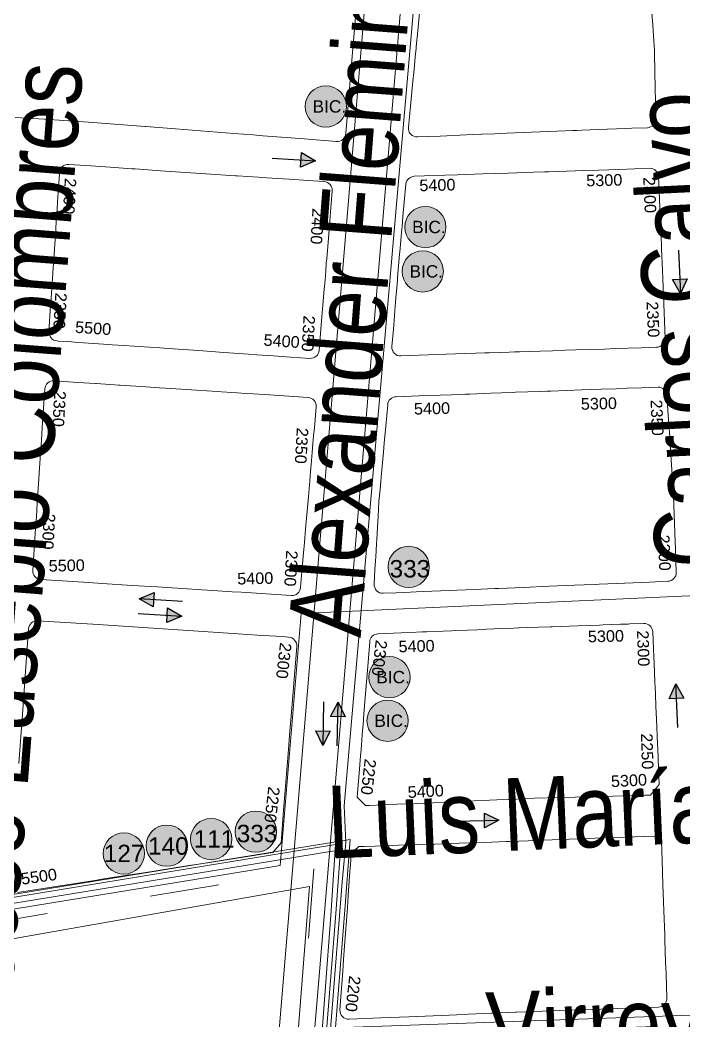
# Model space of a CAD drawing. Header units: millimetres. Extents: x 11558 to 23675, y 49449 to 61482.
# Drawn here: x 15159.3 to 15388, y 55767 to 56111.9 of the extents above; entities that cross this region are included whole.
import ezdxf

# ---------------------------------------------------------------- set-up
doc = ezdxf.new("R2010")
doc.units = ezdxf.units.MM
doc.linetypes.add('ACAD_ISO03W100', pattern=[30, 12, -18])
for name, color, linetype in [('0. plano base - nombres calles', 22, 'Continuous'), ('0. Plano Base - PLANO', 254, 'Continuous'), ('0. Plano base - sentido calles', 253, 'Continuous'), ('0.BARRIOS - DIVISIÓN', 12, 'ACAD_ISO03W100'), ('7. puesta en valor CC la lucila', 212, 'Continuous'), ('Linea 111 IDA', 139, 'Continuous'), ('Linea 140 IDA', 101, 'Continuous'), ('numeración', 7, 'Continuous')]:
    doc.layers.add(name, color=color, linetype=linetype)
for name, color, linetype, true_color, transparency in [('Linea 127', 7, 'Continuous', 0x7c09c3, 0.5), ('Linea Bicentenario Nueva', 7, 'Continuous', 0x0000cc, 0.05), ('Linea Bicentenario Original', 7, 'Continuous', 0x0000cc, 0.5)]:
    doc.layers.add(name, color=color, linetype=linetype, true_color=true_color, transparency=transparency)
doc.layers.add('Linea 707 - ex333', color=7, linetype='Continuous', true_color=0xad002b)
doc.layers.add('Linea 707 - ex333 -', color=7, linetype='Continuous', true_color=0x616161)
doc.layers.get('7. puesta en valor CC la lucila').off()
doc.styles.get("Standard").update_dxf_attribs({"font": 'arial.ttf'})

# ---------------------------------------------------------------- blocks, each defined once
blk = doc.blocks.new('MANZANAS')
at = {"layer": '0. Plano Base - PLANO', "color": 0, "linetype": 'Continuous', "lineweight": 5}
for points in [[(5634930.49, 6178037.73), (5634935.09, 6178030.32), (5634937.94, 6178025.74), (5634939.55, 6178022.97), (5634943.54, 6178015.63), (5634945.36, 6178012.29), (5634948.52, 6178006.48), (5634950.87, 6178002.16, -0.408575), (5634949.72, 6177998.12), (5634945.07, 6177995.48), (5634943.28, 6177994.46), (5634937.66, 6177991.25), (5634930.09, 6177986.94), (5634928.74, 6177986.18), (5634927.38, 6177985.4), (5634922.7, 6177982.74), (5634914.99, 6177978.32), (5634907.6, 6177974.09), (5634904.01, 6177972.03), (5634900.13, 6177969.81), (5634900.08, 6177969.78), (5634897.51, 6177968.31), (5634887.66, 6177962.67), (5634880.88, 6177958.79, -0.455397), (5634876.61, 6177960.27), (5634873.86, 6177967.12), (5634870.65, 6177975.12), (5634869.55, 6177977.87), (5634868.62, 6177980.18), (5634867.49, 6177982.98), (5634866.44, 6177985.61), (5634866.24, 6177986.1), (5634864.16, 6177991.28), (5634861.36, 6177998.25)], [(5634840.43, 6177991.45), (5634844, 6177982.93), (5634848.1, 6177973.16), (5634851.9, 6177964.1), (5634858.45, 6177948.47, -0.412995), (5634856.86, 6177944.55), (5634846.56, 6177940.19), (5634842.38, 6177938.41), (5634833.42, 6177934.61), (5634830.33, 6177933.3), (5634824.18, 6177930.69), (5634805.64, 6177922.83), (5634796.2, 6177918.83), (5634796.01, 6177918.75), (5634780.7, 6177912.25), (5634777.99, 6177911.1), (5634767.14, 6177906.32), (5634765.96, 6177905.79), (5634754.89, 6177900.84)], [(5634858.55, 6177703.95), (5634851.88, 6177719.46), (5634840.16, 6177746.67, -0.412001), (5634841.71, 6177750.6), (5634860.76, 6177758.97), (5634905.05, 6177778.43), (5634911.16, 6177781.12), (5634912.75, 6177781.82), (5634918.98, 6177784.56), (5634920.97, 6177785.43, -0.41846), (5634924.94, 6177783.85), (5634934.31, 6177761.66), (5634935.79, 6177758.16), (5634940.52, 6177746.96), (5634941.49, 6177744.67), (5634943.19, 6177740.6), (5634946.99, 6177731.62), (5634951.35, 6177721.26), (5634950.33, 6177717.05), (5634930.81, 6177702.67), (5634926.18, 6177699.26), (5634914.15, 6177690.4), (5634909.57, 6177687.03), (5634901.73, 6177681.25), (5634900.94, 6177680.67), (5634878.63, 6177664.23)]]:
    blk.add_lwpolyline(points, format="xyb", dxfattribs=at)
for points in [[(5634960.88, 6177984.95), (5634972.65, 6177964.45), (5634973.29, 6177963.34), (5634976.92, 6177956.98), (5634978.4, 6177954.38), (5634981.24, 6177949.41), (5634988.57, 6177936.57, -0.416113), (5634987.43, 6177932.47), (5634982.78, 6177929.86), (5634975.05, 6177925.51), (5634971.82, 6177923.69), (5634967.57, 6177921.3), (5634963.13, 6177918.81), (5634959.95, 6177917.02), (5634958.98, 6177916.47), (5634956.11, 6177914.86), (5634952.41, 6177912.78), (5634946.27, 6177909.33), (5634944.7, 6177908.45), (5634943.09, 6177907.54), (5634940.54, 6177906.1), (5634937.13, 6177904.19), (5634935.85, 6177903.47), (5634933.16, 6177901.96), (5634929.69, 6177900.01), (5634910.63, 6177889.2, -0.449842), (5634906.39, 6177890.65), (5634904.05, 6177896.25), (5634902.27, 6177900.49), (5634901.59, 6177902.14), (5634901.04, 6177903.44), (5634900.42, 6177904.94), (5634897.55, 6177911.79), (5634897.18, 6177912.69), (5634895.64, 6177916.37), (5634894.08, 6177920.14), (5634893.8, 6177920.83), (5634890.74, 6177928.24), (5634890.46, 6177928.91), (5634889.12, 6177932.15), (5634887.21, 6177936.78), (5634884.86, 6177942.48, -0.378991), (5634886.16, 6177946.24), (5634892.23, 6177949.66), (5634895.33, 6177951.4), (5634899.21, 6177953.59), (5634906.73, 6177957.83), (5634914.43, 6177962.17), (5634922.01, 6177966.43), (5634925.33, 6177968.29), (5634926.51, 6177968.95), (5634929.41, 6177970.57), (5634937.16, 6177974.93), (5634941.52, 6177977.4), (5634944.64, 6177979.17), (5634947.82, 6177980.97), (5634956.8, 6177986.06, -0.412619)], [(5634883.21, 6177874.03), (5634874.18, 6177870.11), (5634871.69, 6177869.02), (5634869.66, 6177868.14), (5634866.43, 6177866.74), (5634863.75, 6177865.57), (5634855.97, 6177862.19), (5634847.93, 6177858.69), (5634839.85, 6177855.18), (5634835.66, 6177853.36), (5634829.18, 6177850.54), (5634827.56, 6177849.83), (5634824.29, 6177848.4), (5634820.62, 6177846.8), (5634817.84, 6177845.59), (5634811.5, 6177842.83), (5634809.63, 6177842.01), (5634807.69, 6177841.17), (5634806.34, 6177840.58), (5634803.53, 6177839.36), (5634803.12, 6177839.18, -0.413785), (5634799.18, 6177840.73), (5634798.65, 6177841.93), (5634798.49, 6177842.29), (5634796.23, 6177847.46), (5634795.69, 6177848.68), (5634793.9, 6177852.78), (5634790.33, 6177860.95), (5634789.07, 6177863.82), (5634786.42, 6177869.87), (5634785, 6177873.12), (5634783.89, 6177875.66), (5634782.26, 6177879.38), (5634781.22, 6177881.77), (5634779.91, 6177884.75), (5634777.37, 6177890.55), (5634777.16, 6177891.04, -0.414252), (5634778.7, 6177894.99), (5634784.05, 6177897.33), (5634791.83, 6177900.73), (5634798.6, 6177903.69), (5634799.73, 6177904.19), (5634807.75, 6177907.69), (5634822.07, 6177913.96), (5634831.41, 6177918.04), (5634832.08, 6177918.33), (5634838.64, 6177921.2), (5634839.72, 6177921.67), (5634843.06, 6177923.13), (5634848.37, 6177925.46), (5634854.45, 6177928.11), (5634859.48, 6177930.31, -0.418441), (5634863.45, 6177928.73), (5634865.72, 6177923.32), (5634866.34, 6177921.85), (5634867.93, 6177918.05), (5634869.22, 6177914.98), (5634872.51, 6177907.14), (5634873.12, 6177905.69), (5634874.22, 6177903.1), (5634875.84, 6177899.23), (5634876.58, 6177897.47), (5634879.21, 6177891.21), (5634879.77, 6177889.86), (5634881.34, 6177886.13), (5634882.54, 6177883.28), (5634884.78, 6177877.95, -0.410563)], [(5634998.23, 6177919.43), (5635001.77, 6177913.58), (5635005.65, 6177907.17), (5635007.07, 6177904.82), (5635011.54, 6177897.42), (5635016.2, 6177889.7), (5635020.92, 6177881.4), (5635024.1, 6177875.78), (5635024.95, 6177874.28), (5635025.42, 6177873.45), (5635029.17, 6177866.79, -0.411803), (5635028.05, 6177862.72), (5635022.56, 6177859.57), (5635015.12, 6177855.3), (5635007.5, 6177850.92), (5635006.26, 6177850.21), (5635002.99, 6177848.33), (5635000.11, 6177846.68), (5634992.51, 6177842.32), (5634984.85, 6177837.92), (5634977.48, 6177833.69), (5634976.34, 6177833.04), (5634970.11, 6177829.45), (5634964.91, 6177826.47), (5634962.81, 6177825.26), (5634960.07, 6177823.68), (5634954.87, 6177820.7), (5634952.73, 6177819.47), (5634949.27, 6177817.48), (5634946.81, 6177816.07), (5634942.93, 6177813.84, -0.443219), (5634938.7, 6177815.21), (5634936.6, 6177819.87), (5634935.39, 6177822.58), (5634934.84, 6177823.81), (5634933.02, 6177827.86), (5634932.38, 6177829.31), (5634930.7, 6177833.05), (5634929.09, 6177836.63), (5634927.02, 6177841.25), (5634925.42, 6177845.16), (5634924.4, 6177847.63), (5634923.81, 6177849.07), (5634920.56, 6177857.01), (5634919.39, 6177859.87), (5634917.14, 6177865.35), (5634914.33, 6177872.21, -0.377382), (5634915.62, 6177875.96), (5634922.58, 6177879.91), (5634928.83, 6177883.46), (5634932.27, 6177885.4), (5634936.41, 6177887.76), (5634937.73, 6177888.51), (5634944.02, 6177892.08), (5634950.41, 6177895.71), (5634951.4, 6177896.27), (5634958.84, 6177900.48), (5634960.97, 6177901.69), (5634962.03, 6177902.3), (5634966.77, 6177904.97), (5634966.88, 6177905.03), (5634971.32, 6177907.55), (5634974.1, 6177909.12), (5634977.15, 6177910.85), (5634981.66, 6177913.4), (5634984.93, 6177915.25), (5634989.3, 6177917.72), (5634994.19, 6177920.49, -0.405919)], [(5634892.82, 6177860.16), (5634895.58, 6177853.52), (5634896.62, 6177851), (5634897.68, 6177848.45), (5634898.85, 6177845.62), (5634899.93, 6177843.02), (5634901.39, 6177839.5), (5634902.59, 6177836.59), (5634904.73, 6177831.45), (5634908.04, 6177823.45), (5634908.49, 6177822.38), (5634911.32, 6177815.55), (5634911.66, 6177814.74), (5634914.62, 6177807.59), (5634916.75, 6177802.46, -0.407606), (5634915.19, 6177798.57), (5634899.46, 6177791.63), (5634896.49, 6177790.32), (5634891.87, 6177788.28), (5634888.72, 6177786.89), (5634886.96, 6177786.11), (5634880.89, 6177783.43), (5634877.51, 6177781.94), (5634872.78, 6177779.85), (5634864.96, 6177776.4), (5634857.05, 6177772.91), (5634849.59, 6177769.62), (5634836.13, 6177763.68, -0.414881), (5634832.17, 6177765.22), (5634826.38, 6177778.42), (5634824.69, 6177782.26), (5634822.91, 6177786.33), (5634819.46, 6177794.2), (5634817.99, 6177797.54), (5634815.95, 6177802.18), (5634814.1, 6177806.4), (5634812.36, 6177810.39), (5634807.01, 6177822.58, -0.414203), (5634808.55, 6177826.53), (5634816.09, 6177829.84), (5634821.67, 6177832.29), (5634821.99, 6177832.43), (5634829.04, 6177835.52), (5634829.48, 6177835.71), (5634837.65, 6177839.3), (5634841.88, 6177841.15), (5634845.44, 6177842.71), (5634853.55, 6177846.27), (5634860.07, 6177849.13), (5634861.53, 6177849.77), (5634866.47, 6177851.94), (5634869.31, 6177853.19), (5634871.62, 6177854.2), (5634875.07, 6177855.71), (5634888.85, 6177861.76, -0.420162)], [(5635031.45, 6177844.88), (5635034.39, 6177839.77), (5635035.74, 6177837.43), (5635036.85, 6177835.5), (5635040.12, 6177829.81), (5635041.05, 6177828.19), (5635042.09, 6177826.38), (5635044.3, 6177822.53), (5635046.47, 6177818.76), (5635050.69, 6177811.43), (5635051.5, 6177810.01), (5635053.16, 6177807.12), (5635054.96, 6177803.99), (5635057.68, 6177799.26), (5635056.69, 6177794.62), (5635054.97, 6177793.66), (5635051.15, 6177791.54), (5635042.46, 6177786.71), (5635036.59, 6177783.45), (5635036.54, 6177783.43), (5635033.96, 6177781.99), (5635029.26, 6177779.38), (5635021.7, 6177775.16), (5635018.82, 6177773.5), (5635013.98, 6177770.71), (5635010.46, 6177768.69), (5635006.1, 6177766.17), (5634999.04, 6177762.11), (5634994.72, 6177759.63), (5634991.5, 6177757.77), (5634983.81, 6177753.34), (5634980.64, 6177751.52), (5634972.43, 6177746.79), (5634971.23, 6177746.1), (5634970.6, 6177746.32), (5634968.25, 6177747.12), (5634967.36, 6177747.43), (5634966.83, 6177748.67), (5634963.02, 6177757.7), (5634962.38, 6177759.22), (5634960.42, 6177763.87), (5634958.99, 6177767.24), (5634957.08, 6177771.78), (5634956.87, 6177772.26), (5634955.6, 6177775.28), (5634952.93, 6177781.61), (5634952.37, 6177782.92), (5634951.95, 6177783.92), (5634948.68, 6177791.67), (5634946.5, 6177796.84, -0.37909), (5634947.77, 6177800.61), (5634954.67, 6177804.57), (5634957.41, 6177806.14), (5634961.13, 6177808.28), (5634962.23, 6177808.91), (5634969.74, 6177813.22), (5634970.72, 6177813.78), (5634974.58, 6177815.99), (5634977.49, 6177817.66), (5634980.26, 6177819.25), (5634984.84, 6177821.88), (5634988.37, 6177823.9), (5634989.77, 6177824.71), (5634990.01, 6177824.85), (5634992.37, 6177826.2), (5634999.42, 6177830.2), (5634999.91, 6177830.48), (5635007.55, 6177834.8), (5635010.95, 6177836.71), (5635014.1, 6177838.5), (5635015.16, 6177839.09), (5635020.41, 6177842.06), (5635022.73, 6177843.37), (5635023.23, 6177843.65), (5635027.38, 6177846, -0.412014)], [(5635092.82, 6177731), (5635086.13, 6177727.23), (5635084.81, 6177726.48), (5635083.34, 6177725.66), (5635080.53, 6177724.08), (5635072.99, 6177719.83), (5635065.7, 6177715.72), (5635058, 6177711.35), (5635053.42, 6177708.72), (5635050.38, 6177706.98), (5635050.05, 6177706.8), (5635042.9, 6177702.7), (5635042.72, 6177702.6), (5635035.81, 6177698.64), (5635034.57, 6177697.93), (5635027.83, 6177694.07), (5635027.78, 6177694.04), (5635020.4, 6177689.82), (5635018.04, 6177688.47), (5635009.66, 6177683.66), (5635000.13, 6177678.21, -0.447678), (5634995.88, 6177679.62), (5634990.58, 6177691.93), (5634989.06, 6177695.44), (5634987.74, 6177698.5), (5634987.11, 6177699.96), (5634983.68, 6177707.91), (5634981.89, 6177712.11), (5634980.24, 6177715.89), (5634976.93, 6177723.56), (5634976.55, 6177724.46), (5634974.77, 6177728.58), (5634974.52, 6177729.15), (5634974.5, 6177729.2), (5634975.73, 6177732.53), (5634976.38, 6177732.89), (5634977.41, 6177733.48), (5634980.65, 6177735.3), (5634983.98, 6177737.17), (5634987.66, 6177739.24), (5634990.83, 6177741.02), (5634998.52, 6177745.34), (5635005.9, 6177749.5), (5635013.55, 6177753.8), (5635019.97, 6177757.45), (5635020.94, 6177758.01), (5635026.51, 6177761.17), (5635028.74, 6177762.43), (5635036.28, 6177766.72), (5635043.98, 6177771.09), (5635049.37, 6177774.16), (5635064.63, 6177782.83), (5635067.4, 6177782.09), (5635070.54, 6177776.54), (5635074.72, 6177769.14), (5635079.08, 6177761.42), (5635083.28, 6177754), (5635084.09, 6177752.56), (5635087.87, 6177745.87), (5635089.78, 6177742.5), (5635093.96, 6177735.09, -0.414592)]]:
    blk.add_lwpolyline(points, format="xyb", close=True, dxfattribs=at)
blk = doc.blocks.new('140')
at = {"layer": 'Linea 140 IDA', "lineweight": 211, "true_color": 0xededed}
h = blk.add_hatch(color=7, dxfattribs=at)
h.dxf.hatch_style = 1
edge = h.paths.add_edge_path()
edge.add_arc((0, 0), 7.11, 0, 360)
at = {"layer": 'Linea 140 IDA', "lineweight": 9}
blk.add_circle((0, 0), 7.11, dxfattribs=at)
at = {"layer": 'Linea 140 IDA', "lineweight": 15, "insert": (-6.46, 2.88), "char_height": 6, "attachment_point": 1}
blk.add_mtext_dynamic_manual_height_columns('140', width=16.4579, gutter_width=12.5, heights=[0], dxfattribs=at)
blk = doc.blocks.new('111')
at = {"layer": 'Linea 111 IDA', "lineweight": 211, "true_color": 0xededed}
h = blk.add_hatch(color=7, dxfattribs=at)
h.dxf.hatch_style = 1
edge = h.paths.add_edge_path()
edge.add_arc((0, 0), 7.11, 0, 360)
at = {"layer": 'Linea 111 IDA', "lineweight": 9}
blk.add_circle((0, 0), 7.11, dxfattribs=at)
at = {"layer": 'Linea 111 IDA', "lineweight": 15, "insert": (-5.99, 3.05), "char_height": 6, "attachment_point": 1}
blk.add_mtext_dynamic_manual_height_columns('111', width=16.4579, gutter_width=12.5, heights=[0], dxfattribs=at)
blk = doc.blocks.new('707 ida')
at = {"layer": 'Linea 707 - ex333', "lineweight": 211, "true_color": 0xededed}
h = blk.add_hatch(color=7, dxfattribs=at)
h.dxf.hatch_style = 1
edge = h.paths.add_edge_path()
edge.add_arc((-10.26, 6.45), 7.11, 0, 360)
at = {"layer": 'Linea 707 - ex333', "lineweight": 9}
blk.add_circle((-10.26, 6.45), 7.11, dxfattribs=at)
at = {"layer": 'Linea 707 - ex333', "lineweight": 211, "insert": (-16.82, 8.81), "char_height": 6, "attachment_point": 1}
blk.add_mtext_dynamic_manual_height_columns('333', width=27.2677, gutter_width=12.5, heights=[0], dxfattribs=at)
blk = doc.blocks.new('bic. nueva fucsia')
at = {"layer": 'Linea Bicentenario Nueva', "lineweight": 211, "true_color": 0xededed}
h = blk.add_hatch(color=7, dxfattribs=at)
h.dxf.hatch_style = 1
edge = h.paths.add_edge_path()
edge.add_arc((0, 0), 7.11, 0, 360)
at = {"layer": 'Linea Bicentenario Nueva', "color": 230, "lineweight": 9, "true_color": 0xea348c}
blk.add_circle((0, 0), 7.11, dxfattribs=at)
at = {"layer": 'Linea Bicentenario Nueva', "color": 230, "lineweight": 15, "true_color": 0xea348c, "insert": (-4.55, 2.15), "char_height": 4.25, "attachment_point": 1}
blk.add_mtext_dynamic_manual_height_columns('BIC.', width=16.4579, gutter_width=12.5, heights=[0], dxfattribs=at)
blk = doc.blocks.new('bic. original ida')
at = {"layer": 'Linea Bicentenario Original', "lineweight": 211, "true_color": 0xededed, "transparency": 33554674}
h = blk.add_hatch(color=7, dxfattribs=at)
h.dxf.hatch_style = 1
edge = h.paths.add_edge_path()
edge.add_arc((0, 0), 7.11, 0, 360)
at = {"layer": 'Linea Bicentenario Original', "color": 165, "lineweight": 9, "true_color": 0x5e67af}
blk.add_circle((0, 0), 7.11, dxfattribs=at)
at = {"layer": 'Linea Bicentenario Original', "color": 165, "lineweight": 15, "true_color": 0x5e67af, "insert": (-4.55, 2.15), "char_height": 4.25, "attachment_point": 1}
blk.add_mtext_dynamic_manual_height_columns('BIC.', width=16.4579, gutter_width=12.5, heights=[0], dxfattribs=at)
blk = doc.blocks.new('bic. original vuelta')
at = {"layer": 'Linea Bicentenario Original', "lineweight": 211, "true_color": 0xededed, "transparency": 33554674}
h = blk.add_hatch(color=7, dxfattribs=at)
h.dxf.hatch_style = 1
edge = h.paths.add_edge_path()
edge.add_arc((0, 0), 7.11, 0, 360)
at = {"layer": 'Linea Bicentenario Original', "color": 14, "lineweight": 15, "true_color": 0x8c0d0d}
blk.add_circle((0, 0), 7.11, dxfattribs=at)
at = {"layer": 'Linea Bicentenario Original', "color": 14, "lineweight": 15, "true_color": 0x8c0d0d, "insert": (-4.55, 2.15), "char_height": 4.25, "attachment_point": 1}
blk.add_mtext_dynamic_manual_height_columns('BIC.', width=16.4579, gutter_width=12.5, heights=[0], dxfattribs=at)
blk = doc.blocks.new('127')
at = {"layer": 'Linea 127', "lineweight": 211, "true_color": 0xededed, "transparency": 33554687}
h = blk.add_hatch(color=7, dxfattribs=at)
h.dxf.hatch_style = 1
edge = h.paths.add_edge_path()
edge.add_arc((0, 0), 7.11, 0, 360)
at = {"layer": 'Linea 127', "lineweight": 9}
blk.add_circle((0, 0), 7.11, dxfattribs=at)
at = {"layer": 'Linea 127', "lineweight": 211}
blk.add_text('127', height=6, dxfattribs=at).set_placement((-6.91, -2.98))

msp = doc.modelspace()

# ---------------------------------------------------------------- hatches: boundary and pattern name
at = {"layer": '0. Plano base - sentido calles', "linetype": 'Continuous', "lineweight": 25, "ltscale": 2, "true_color": 0x1a1a1a}
h = msp.add_hatch(color=250, dxfattribs=at)
h.dxf.hatch_style = 1
h.paths.add_polyline_path([(15261.06, 56063.38), (15256.23, 56066.18), (15256.07, 56063.69)])
h.paths.add_polyline_path([(15261.06, 56063.38), (15256.07, 56063.69), (15255.92, 56061.19)])
h = msp.add_hatch(color=250, dxfattribs=at)
h.dxf.hatch_style = 1
h.paths.add_polyline_path([(15386.8, 56017.64), (15389.08, 56022.75), (15386.59, 56022.64)])
h.paths.add_polyline_path([(15386.8, 56017.64), (15386.59, 56022.64), (15384.09, 56022.53)])
h = msp.add_hatch(color=250, dxfattribs=at)
h.dxf.hatch_style = 1
h.paths.add_polyline_path([(15200.29, 55912.44), (15205.13, 55909.64), (15205.28, 55912.14)])
h.paths.add_polyline_path([(15200.29, 55912.44), (15205.28, 55912.14), (15205.43, 55914.63)])
h = msp.add_hatch(color=250, dxfattribs=at)
h.dxf.hatch_style = 1
h.paths.add_polyline_path([(15214.96, 55906.53), (15210.12, 55909.33), (15209.97, 55906.84)])
h.paths.add_polyline_path([(15214.96, 55906.53), (15209.97, 55906.84), (15209.81, 55904.34)])
h = msp.add_hatch(color=250, dxfattribs=at)
h.dxf.hatch_style = 1
h.paths.add_polyline_path([(15385.17, 55883.16), (15382.9, 55878.05), (15385.39, 55878.16)])
h.paths.add_polyline_path([(15385.17, 55883.16), (15385.39, 55878.16), (15387.89, 55878.28)])
h = msp.add_hatch(color=250, dxfattribs=at)
h.dxf.hatch_style = 1
h.paths.add_polyline_path([(15268.86, 55876.86), (15266.26, 55871.91), (15268.76, 55871.86)])
h.paths.add_polyline_path([(15268.86, 55876.86), (15268.76, 55871.86), (15271.26, 55871.81)])
h = msp.add_hatch(color=250, dxfattribs=at)
h.dxf.hatch_style = 1
h.paths.add_polyline_path([(15263.56, 55861.97), (15266.16, 55866.91), (15263.66, 55866.96)])
h.paths.add_polyline_path([(15263.56, 55861.97), (15263.66, 55866.96), (15261.16, 55867.02)])
h = msp.add_hatch(color=250, dxfattribs=at)
h.dxf.hatch_style = 1
h.paths.add_polyline_path([(15324.27, 55836.17), (15319.22, 55838.56), (15319.27, 55836.06)])
h.paths.add_polyline_path([(15324.27, 55836.17), (15319.27, 55836.06), (15319.33, 55833.56)])
at = {"layer": 'Linea Bicentenario Nueva', "lineweight": 15, "true_color": 0xea348c}
h = msp.add_hatch(dxfattribs=at)
h.set_pattern_fill('AR-HBONE', color=230)
h.set_pattern_definition([(45, (451.77, 2730.05), (1e-14, 143.6841), [304.8, -101.6]), (135, (523.61, 2801.89), (1e-14, 143.6841), [304.8, -101.6])])
h.paths.add_polyline_path([(15292.61, 56039.84, 1), (15300.98, 56039.84, 1)])
h.paths.add_polyline_path([(15293.24, 56037.2), (15301.28, 56037.2), (15301.28, 56042.35), (15293.24, 56042.35)], flags=9)
h = msp.add_hatch(dxfattribs=at)
h.set_pattern_fill('AR-HBONE', color=230)
h.set_pattern_definition([(45, (439.01, 2576.3), (1e-14, 143.6841), [304.8, -101.6]), (135, (510.85, 2648.15), (1e-14, 143.6841), [304.8, -101.6])])
h.paths.add_polyline_path([(15279.85, 55886.1, 1), (15288.21, 55886.1, 1)])
h.paths.add_polyline_path([(15280.47, 55883.46), (15288.51, 55883.46), (15288.51, 55888.61), (15280.47, 55888.61)], flags=9)
at = {"layer": 'Linea Bicentenario Original', "lineweight": 15, "true_color": 0x8c0d0d}
h = msp.add_hatch(dxfattribs=at)
h.set_pattern_fill('AR-HBONE', color=14)
h.set_pattern_definition([(45, (422.31, 2772.02), (1e-14, 143.6841), [304.8, -101.6]), (135, (494.16, 2843.86), (1e-14, 143.6841), [304.8, -101.6])])
h.paths.add_polyline_path([(15263.16, 56081.81, 1), (15271.52, 56081.81, 1)])
h.paths.add_polyline_path([(15263.78, 56079.17), (15271.82, 56079.17), (15271.82, 56084.32), (15263.78, 56084.32)], flags=9)
at = {"layer": 'Linea Bicentenario Original', "lineweight": 15, "true_color": 0x5e67af}
h = msp.add_hatch(dxfattribs=at)
h.set_pattern_fill('AR-HBONE', color=165)
h.set_pattern_definition([(45, (451.83, 2739.13), (1e-14, 143.6841), [304.8, -101.6]), (135, (523.67, 2810.97), (1e-14, 143.6841), [304.8, -101.6])])
h.paths.add_polyline_path([(15292.67, 56048.92, 1), (15301.04, 56048.92, 1)])
h.paths.add_polyline_path([(15293.29, 56046.28), (15301.34, 56046.28), (15301.34, 56051.43), (15293.29, 56051.43)], flags=9)
h = msp.add_hatch(dxfattribs=at)
h.set_pattern_fill('AR-HBONE', color=165)
h.set_pattern_definition([(45, (438.58, 2567.01), (1e-14, 143.6841), [304.8, -101.6]), (135, (510.42, 2638.86), (1e-14, 143.6841), [304.8, -101.6])])
h.paths.add_polyline_path([(15279.42, 55876.81, 1), (15287.78, 55876.81, 1)])
h.paths.add_polyline_path([(15280.04, 55874.17), (15288.09, 55874.17), (15288.09, 55879.32), (15280.04, 55879.32)], flags=9)

# ---------------------------------------------------------------- linework, layer by layer
at = {"layer": '0. Plano base - sentido calles', "color": 250, "linetype": 'Continuous', "lineweight": 25, "ltscale": 2, "true_color": 0x1a1a1a}
for points in [[(15246.09, 56064.3), (15261.06, 56063.38), (15255.92, 56061.19), (15256.23, 56066.18), (15261.06, 56063.38)], [(15386.15, 56032.63), (15386.8, 56017.64), (15384.09, 56022.53), (15389.08, 56022.75), (15386.8, 56017.64)], [(15215.26, 55911.53), (15200.29, 55912.44), (15205.43, 55914.63), (15205.13, 55909.64), (15200.29, 55912.44)], [(15199.99, 55907.45), (15214.96, 55906.53), (15209.81, 55904.34), (15210.12, 55909.33), (15214.96, 55906.53)], [(15385.85, 55868.17), (15385.17, 55883.16), (15387.89, 55878.28), (15382.9, 55878.05), (15385.17, 55883.16)], [(15263.86, 55876.96), (15263.56, 55861.97), (15261.16, 55867.02), (15266.16, 55866.91), (15263.56, 55861.97)], [(15268.55, 55861.86), (15268.86, 55876.86), (15271.26, 55871.81), (15266.26, 55871.91), (15268.86, 55876.86)], [(15309.28, 55835.82), (15324.27, 55836.17), (15319.33, 55833.56), (15319.22, 55838.56), (15324.27, 55836.17)]]:
    msp.add_lwpolyline(points, dxfattribs=at)
at = {"layer": '0.BARRIOS - DIVISIÓN', "color": 14, "lineweight": 18, "ltscale": 2}
msp.add_lwpolyline([(13967.63, 56603.49), (14252.98, 55490.76), (14844.04, 55753.84), (14849.07, 55750.6), (15260.54, 55819.41), (15243.48, 55607.68), (16311.92, 55648.81), (17552.48, 55699.13)], dxfattribs=at)
at = {"layer": 'Linea 111 IDA', "lineweight": 15}
msp.add_lwpolyline([(15121.08, 54915.79), (15100.6, 55040.13), (15082.53, 55154.21), (15060.31, 55291.03), (15223.27, 55296.65), (15236.17, 55439.2), (15240.46, 55479.75), (15246.11, 55535.96), (15251.55, 55606.94), (15254.31, 55649.64), (15260, 55702.83), (15268.04, 55803.99), (15269.7, 55825.95), (15231.15, 55819.71), (15084.03, 55795.68), (14986.36, 55779.89), (14883.58, 55762.7), (14851.01, 55757.51)], dxfattribs=at)
at = {"layer": 'Linea 127', "lineweight": 15}
msp.add_lwpolyline([(15127.21, 55446.45), (15235.15, 55440.37), (15238.99, 55479.92), (15244.3, 55535.81), (15251.21, 55621.1), (15252.95, 55649.57), (15258.51, 55699.53), (15266.35, 55803.36), (15267.91, 55827.8), (15230.83, 55821.68), (15083.71, 55797.66), (14986.04, 55781.86), (14883.25, 55764.67), (14850.73, 55759.49)], dxfattribs=at)
at = {"layer": 'Linea 140 IDA', "lineweight": 15}
msp.add_lwpolyline([(15124.13, 54915.74), (15103.56, 55040.6), (15085.5, 55154.68), (15063.82, 55288.15), (15226.02, 55293.75), (15239.15, 55438.9), (15243.44, 55479.44), (15249.1, 55535.7), (15254.55, 55606.73), (15257.3, 55649.38), (15262.99, 55702.55), (15271.03, 55803.76), (15272.98, 55829.52), (15230.67, 55822.67), (15083.55, 55798.65), (14985.87, 55782.85), (14883.09, 55765.66), (14850.59, 55760.48)], dxfattribs=at)
at = {"layer": 'Linea 707 - ex333', "lineweight": 15}
msp.add_lwpolyline([(15906.22, 56238.18), (16063.64, 55966.07), (16065.46, 55944.32), (15256.11, 55907.43), (15248.88, 55820.55), (15231.47, 55817.74), (15084.35, 55793.71), (14986.69, 55777.92), (14883.9, 55760.72), (14851.28, 55755.53), (14829.26, 55752.87), (14762.73, 55723.64), (14605.22, 55653.68), (14570.88, 55638.74), (14526.01, 55617.62), (14403.83, 55564.06), (14391.09, 55558.38), (14418.69, 56035.24), (14434.01, 56302.72)], dxfattribs=at)
at = {"layer": 'Linea 707 - ex333 -', "lineweight": 15}
msp.add_lwpolyline([(15004.08, 58006.28), (15054.81, 57852.71), (15244.59, 57103.36), (15293.85, 57066.81), (15041.63, 56739.12), (14859.16, 56708.95), (14685.35, 56789.76), (14378.63, 56704.23), (14437.37, 56497.75), (14423.5, 56295.82), (14380.05, 55543.62), (14849.02, 55741.12), (15259.02, 55813.38), (15254.74, 55758.99), (16074.96, 55789.16), (16068.71, 55940.22), (16290.82, 55948.33), (16284.29, 56100.61), (16770.05, 56119.2)], dxfattribs=at)
at = {"layer": 'Linea Bicentenario Nueva', "color": 230, "lineweight": 15, "true_color": 0xea348c}
msp.add_lwpolyline([(15478.06, 55091.64), (15472.14, 55308.43), (15221.74, 55300.15), (15300.84, 56240.68), (15379.93, 56218.95), (15509.99, 56529.49), (15625.21, 56789.97), (15673.75, 56879.78), (16120.31, 56976.8), (16671.38, 56982.43), (16641.58, 57214.43), (16613.47, 57444.51), (17468.31, 57451.7), (17899.55, 57452.47), (18001.88, 57453.3), (18290.15, 57456.57), (19863.73, 57471.64), (19819.9, 57016.86)], dxfattribs=at)
at = {"layer": 'Linea Bicentenario Original', "color": 14, "lineweight": 15, "true_color": 0x8c0d0d}
msp.add_lwpolyline([(15474.96, 54947.17), (15468.93, 55089.76), (15461.99, 55309.98), (15977.84, 55329.01), (15960.47, 55789.33), (15248.52, 55763.91), (15288.68, 56244.77), (15306.84, 56249.45), (15374.45, 56229.18), (15460.68, 56430.05), (14880.38, 56875.57), (14873.65, 56880.39), (14661.17, 56833), (14471.07, 57529.64), (14658.37, 57592.11), (14605.15, 57763.93)], dxfattribs=at)
at = {"layer": 'Linea Bicentenario Original', "color": 165, "lineweight": 15, "true_color": 0x5e67af}
msp.add_lwpolyline([(15486.11, 54655.7), (15468.23, 55314.52), (15225.46, 55303.1), (15229.62, 55352.03), (15234.05, 55401.42), (15240, 55461.77), (15241.59, 55476.28), (15244.84, 55509.96), (15247.65, 55537.15), (15251.83, 55593.21), (15254.74, 55635.02), (15255.53, 55649.69), (15259.12, 55682.46), (15262.24, 55714.4), (15265.01, 55748.31), (15266.83, 55771.37), (15270.23, 55814.86), (15271.47, 55828.51), (15270.98, 55841.13), (15303.12, 56210.79)], dxfattribs=at)

# ---------------------------------------------------------------- block references
at = {"layer": '0. Plano Base - PLANO', "color": 28, "lineweight": 5, "true_color": 0x0d0d0d, "rotation": 332.5463477508169}
msp.add_blockref('MANZANAS', (-7833237.48, -2828296.13), dxfattribs=at)
at = {"layer": '7. puesta en valor CC la lucila', "color": 250, "lineweight": 30, "rotation": 332.5463477508169}
msp.add_blockref('MANZANAS', (-7833237.48, -2828296.13), dxfattribs=at)
at = {"layer": 'Linea 111 IDA', "lineweight": 15}
msp.add_blockref('111', (15225.11, 55829.69), dxfattribs=at)
at = {"layer": 'Linea 127', "lineweight": 15}
msp.add_blockref('127', (15195.04, 55824.71), dxfattribs=at)
at = {"layer": 'Linea 140 IDA', "lineweight": 15}
msp.add_blockref('140', (15209.84, 55827.41), dxfattribs=at)
at = {"layer": 'Linea 707 - ex333', "lineweight": 15}
for p in [(15303.41, 55917), (15250.75, 55825.78)]:
    msp.add_blockref('707 ida', p, dxfattribs=at)
at = {"layer": 'Linea Bicentenario Nueva', "lineweight": 15}
for p in [(15298.9, 56040.54), (15286.55, 55885.46)]:
    msp.add_blockref('bic. nueva fucsia', p, dxfattribs=at)
at = {"layer": 'Linea Bicentenario Original', "lineweight": 15}
for name, p in [('bic. original vuelta', (15264.61, 56082.08)), ('bic. original ida', (15298, 56025.26)), ('bic. original ida', (15285.9, 55870.44))]:
    msp.add_blockref(name, p, dxfattribs=at)

# ---------------------------------------------------------------- texts
at = {"layer": '0. plano base - nombres calles', "color": 250, "lineweight": 15, "true_color": 0x1a1a1a, "char_height": 25, "attachment_point": 1}
for s, insert, rotation in [('{\\fArial Narrow|b0|i0|c0|p34;Alexander Fleming}', (15251.68, 55900.81), 85.6073), ('{\\fArial Narrow|b0|i0|c0|p34;José Eusebio Colombres}', (15131.65, 55780.63), 85.6073), ('{\\fArial Narrow|b0|i0|c0|p34;Carlos Calvo}', (15378.24, 55922.6), 92.7853), ('{\\fArial Narrow|b0|i0|c0|p34;Luis María Drago}', (15264.54, 55847.93), 2.4586), ('{\\fArial Narrow|b0|i0|c0|p34;Virrey Olaguer y Feliú}', (15319.37, 55776.84), 1.9619)]:
    msp.add_mtext_dynamic_manual_height_columns(s, width=329.255, gutter_width=12.5, heights=[0], dxfattribs=dict(at, insert=insert, rotation=rotation))
at = {"layer": 'numeración', "color": 251, "true_color": 0x606162, "char_height": 4, "attachment_point": 1}
for s, insert, rotation in [('5300', (15354.27, 56058.54), 1.4426), ('\\pt12;2400', (15178.71, 56057.25), 266.7314), ('5400', (15296.79, 56056.87), 1.3948), ('\\pt12;2400', (15377.95, 56057.87), 272.5106), ('\\pt12;2400', (15264.02, 56046.89), 266.7314), ('\\pt12;2350', (15175.43, 56017.78), 266.7314), ('\\pt12;2350', (15379.06, 56015.02), 272.5106), ('5500', (15178.4, 56008.12), 356.1819), ('\\pt12;2350', (15260.95, 56009.93), 266.7314), ('5400', (15243.33, 56003.69), 356.1819), ('\\pt12;2350', (15175.11, 55984), 266.7314), ('5400', (15294.93, 55979.91), 1.3948), ('5300', (15352.41, 55981.58), 1.4426), ('\\pt12;2350', (15380.47, 55981.14), 272.5106), ('\\pt12;2350', (15258.63, 55971.28), 266.7314), ('\\pt12;2300', (15171.46, 55941.74), 266.7314), ('\\pt12;2300', (15382.96, 55934.63), 272.5106), ('\\pt12;2300', (15254.98, 55929.03), 266.7314), ('5500', (15169.1, 55925.8), 1.3691), ('5400', (15234.03, 55921.37), 1.3691), ('5300', (15354.84, 55901.45), 1.3691), ('2300', (15375.8, 55901.65), 271.7943), ('2300', (15252.84, 55897.07), 263.4338), ('2300', (15285.81, 55897.99), 263.4338), ('5400', (15289.61, 55898.02), 1.3691), ('2250', (15377.14, 55866.2), 271.7943), ('2250', (15282.01, 55857.05), 263.4338), ('5300', (15362.72, 55851.54), 2.962), ('5400', (15292.73, 55847.82), 2.962), ('2250', (15248.81, 55847.48), 263.4338), ('5500', (15159.35, 55817.89), 8.0017), ('2200', (15276.68, 55782.3), 263.4338)]:
    msp.add_mtext_dynamic_manual_height_columns(s, width=16.0314, gutter_width=12.5, heights=[0], dxfattribs=dict(at, insert=insert, rotation=rotation))

doc.saveas('drawing.dxf')
